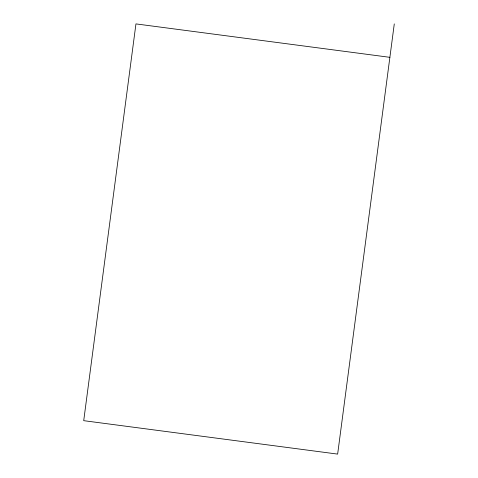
<?xml version="1.0" encoding="UTF-8"?>
<svg xmlns="http://www.w3.org/2000/svg" width="478" height="478" viewBox="0 0 478 478"><rect width="100%" height="100%" fill="white"/><g stroke="black" fill="none" stroke-linecap="round" stroke-linejoin="round"><path stroke-width="0.72" d="M394.284 23.9L337.647 454.1L83.716 420.67L135.949 23.9L389.881 57.33"/></g></svg>
